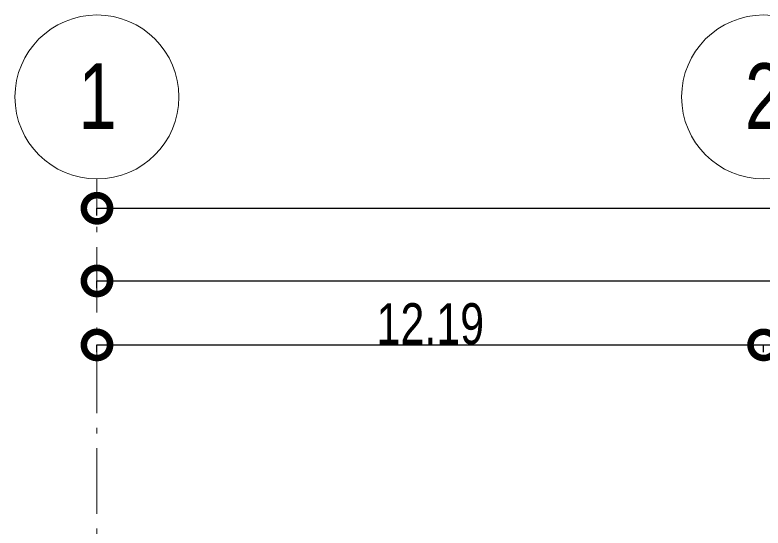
# Model space of a CAD drawing. Header units: metres. Extents: x -199 to 506, y -5 to 23.
# Drawn here: x 292.45 to 306.13, y 13.24 to 22.63 of the extents above; entities that cross this region are included whole.
import ezdxf

# ---------------------------------------------------------------- set-up
doc = ezdxf.new("R2010")
doc.units = ezdxf.units.M
doc.linetypes.add('01_Grid', pattern=[1.74, 1.2, -0.27, 0, -0.27])
for name, color, linetype, lineweight in [('03EJES-1', 1, '01_Grid', 5), ('04NOEJE', 2, 'Continuous', 18), ('04NOEJE-1', 2, 'Continuous', 5), ('31COTAS', 1, 'Continuous', 5)]:
    doc.layers.add(name, color=color, linetype=linetype, lineweight=lineweight)
doc.styles.add('Arial', font='arial.ttf', dxfattribs={"width": 0.75, "height": 1.2})
doc.styles.add('Arial_1', font='arial.ttf', dxfattribs={"width": 0.75, "height": 0.75})
doc.dimstyles.new('Standard_-_2_5mm_Arial_Transparent', dxfattribs={"dimscale": 0.3048, "dimtxt": 0.765195, "dimasz": 3.149606, "dimexe": 0, "dimexo": 0.984252, "dimgap": 0, "dimtad": 1, "dimrnd": 0.01, "dimzin": 0, "dimdsep": 46, "dimtxsty": 'Arial_1', "dimblk1": 'DOTSMALL', "dimblk2": 'DOTSMALL', "dimsah": 1, "dimcen": 0.09, "dimazin": 0, "dimtfac": 1, "dimtdec": 4, "dimtix": 1, "dimtmove": 0, "dimatfit": 3, "dimfxl": 1, "dimtvp": 1, "dimtolj": 1, "dimtzin": 0, "dimarcsym": 2})

# ---------------------------------------------------------------- blocks, each defined once
blk = doc.blocks.new('Grid - Standard-4449989-601rSouthElevEjeF Paint')
at = {"layer": '04NOEJE'}
blk.add_circle((0, 21.126), 1.5, dxfattribs=at)
blk = doc.blocks.new('_DotSmall')
at = {"color": 0, "linetype": 'ByBlock', "const_width": 0.5}
blk.add_lwpolyline([(-0.0625, 0, 1), (0.0625, 0, 1)], format="xyb", close=True, dxfattribs=at)
blk = doc.blocks.new('DIMBLOCK33-601rSouthElevEjeF Paint')
at = {"layer": '31COTAS', "color": 0, "lineweight": -2, "transparency": 16777216}
for p, q in [((293.95, 18.96), (293.95, 19.09)), ((293.95, 19.09), (501.214, 19.09)), ((501.214, 16.595), (501.214, 19.09))]:
    blk.add_line(p, q, dxfattribs=at)
at = {"layer": 'Defpoints', "color": 0, "transparency": 16777216}
for p in [(293.95, 19.26), (501.214, 19.09), (501.214, 16.295)]:
    blk.add_point(p, dxfattribs=at)
at = {"layer": '31COTAS', "color": 0, "lineweight": -2, "transparency": 16777216, "xscale": 0.96, "yscale": 0.96, "zscale": 0.96, "rotation": 180}
blk.add_blockref('_DotSmall', (293.95, 19.09), dxfattribs=at)
at = {"layer": '31COTAS', "color": 0, "lineweight": -2, "transparency": 16777216, "xscale": 0.96, "yscale": 0.96, "zscale": 0.96}
blk.add_blockref('_DotSmall', (501.214, 19.09), dxfattribs=at)
at = {"layer": '31COTAS', "color": 0, "transparency": 16777216, "insert": (397.582, 19.473), "char_height": 0.75, "width": 2.79708, "attachment_point": 5, "style": 'Arial_1'}
blk.add_mtext('\\A1;207.26', dxfattribs=at)
blk = doc.blocks.new('DIMBLOCK34-601rSouthElevEjeF Paint')
at = {"layer": '31COTAS', "color": 0, "lineweight": -2, "transparency": 16777216}
for p, q in [((293.95, 16.46), (293.95, 16.59)), ((293.95, 16.59), (306.142, 16.59)), ((306.142, 16.46), (306.142, 16.59))]:
    blk.add_line(p, q, dxfattribs=at)
at = {"layer": 'Defpoints', "color": 0, "transparency": 16777216}
for p in [(293.95, 16.76), (306.142, 16.76), (306.142, 16.59)]:
    blk.add_point(p, dxfattribs=at)
at = {"layer": '31COTAS', "color": 0, "lineweight": -2, "transparency": 16777216, "xscale": 0.96, "yscale": 0.96, "zscale": 0.96, "rotation": 180}
blk.add_blockref('_DotSmall', (293.95, 16.59), dxfattribs=at)
at = {"layer": '31COTAS', "color": 0, "lineweight": -2, "transparency": 16777216, "xscale": 0.96, "yscale": 0.96, "zscale": 0.96}
blk.add_blockref('_DotSmall', (306.142, 16.59), dxfattribs=at)
at = {"layer": '31COTAS', "color": 0, "transparency": 16777216, "insert": (300.046, 16.973), "char_height": 0.75, "width": 2.28852, "attachment_point": 5, "style": 'Arial_1'}
blk.add_mtext('\\A1;12.19', dxfattribs=at)
blk = doc.blocks.new('DIMBLOCK35-601rSouthElevEjeF Paint')
at = {"layer": '31COTAS', "color": 0, "lineweight": -2, "transparency": 16777216}
for p, q in [((306.142, 16.46), (306.142, 16.59)), ((306.142, 16.59), (318.334, 16.59)), ((318.334, 16.46), (318.334, 16.59))]:
    blk.add_line(p, q, dxfattribs=at)
at = {"layer": 'Defpoints', "color": 0, "transparency": 16777216}
for p in [(306.142, 16.76), (318.334, 16.76), (318.334, 16.59)]:
    blk.add_point(p, dxfattribs=at)
at = {"layer": '31COTAS', "color": 0, "lineweight": -2, "transparency": 16777216, "xscale": 0.96, "yscale": 0.96, "zscale": 0.96, "rotation": 180}
blk.add_blockref('_DotSmall', (306.142, 16.59), dxfattribs=at)
at = {"layer": '31COTAS', "color": 0, "lineweight": -2, "transparency": 16777216, "xscale": 0.96, "yscale": 0.96, "zscale": 0.96}
blk.add_blockref('_DotSmall', (318.334, 16.59), dxfattribs=at)
at = {"layer": '31COTAS', "color": 0, "transparency": 16777216, "insert": (312.238, 16.973), "char_height": 0.75, "width": 2.28852, "attachment_point": 5, "style": 'Arial_1'}
blk.add_mtext('\\A1;12.19', dxfattribs=at)
blk = doc.blocks.new('DIMBLOCK52-601rSouthElevEjeF Paint')
at = {"layer": '31COTAS', "color": 0, "lineweight": -2, "transparency": 16777216}
for p, q in [((293.95, 17.63), (293.95, 17.76)), ((293.95, 17.76), (391.486, 17.76)), ((391.486, 17.63), (391.486, 17.76))]:
    blk.add_line(p, q, dxfattribs=at)
at = {"layer": 'Defpoints', "color": 0, "transparency": 16777216}
for p in [(293.95, 17.93), (391.486, 17.93), (391.486, 17.76)]:
    blk.add_point(p, dxfattribs=at)
at = {"layer": '31COTAS', "color": 0, "lineweight": -2, "transparency": 16777216, "xscale": 0.96, "yscale": 0.96, "zscale": 0.96, "rotation": 180}
blk.add_blockref('_DotSmall', (293.95, 17.76), dxfattribs=at)
at = {"layer": '31COTAS', "color": 0, "lineweight": -2, "transparency": 16777216, "xscale": 0.96, "yscale": 0.96, "zscale": 0.96}
blk.add_blockref('_DotSmall', (391.486, 17.76), dxfattribs=at)
at = {"layer": '31COTAS', "color": 0, "transparency": 16777216, "insert": (342.718, 18.143), "char_height": 0.75, "width": 2.28852, "attachment_point": 5, "style": 'Arial_1'}
blk.add_mtext('\\A1;97.54', dxfattribs=at)

msp = doc.modelspace()

# ---------------------------------------------------------------- linework, layer by layer
at = {"layer": '03EJES-1'}
msp.add_line((293.95, -1.219), (293.95, 19.626), dxfattribs=at)

# ---------------------------------------------------------------- block references
at = {"layer": '04NOEJE'}
for p in [(293.95, 0), (306.142, 0)]:
    msp.add_blockref('Grid - Standard-4449989-601rSouthElevEjeF Paint', p, dxfattribs=at)

# ---------------------------------------------------------------- texts
at = {"layer": '04NOEJE-1', "char_height": 1.2, "width": 0.84778, "attachment_point": 1, "style": 'Arial'}
for s, insert in [('2', (305.801, 21.743)), ('1', (293.609, 21.743))]:
    msp.add_mtext(s, dxfattribs=dict(at, insert=insert))

# ---------------------------------------------------------------- dimensions: what is measured, and where the dimension line sits
at = {"layer": '31COTAS'}
for base, p1, p2, override, picture, middle in [((501.214, 19.09), (293.95, 19.26), (501.214, 16.295), {"dimpost": '<>', "dimfxl": 207.285212}, 'DIMBLOCK33-601rSouthElevEjeF Paint', (397.582, 19.473)), ((391.486, 17.76), (293.95, 17.93), (391.486, 17.93), {"dimpost": '<>', "dimfxl": 97.536}, 'DIMBLOCK52-601rSouthElevEjeF Paint', (342.718, 18.143)), ((306.142, 16.59), (293.95, 16.76), (306.142, 16.76), {"dimpost": '<>', "dimfxl": 12.192}, 'DIMBLOCK34-601rSouthElevEjeF Paint', (300.046, 16.973)), ((318.334, 16.59), (306.142, 16.76), (318.334, 16.76), {"dimpost": '<>', "dimfxl": 12.192}, 'DIMBLOCK35-601rSouthElevEjeF Paint', (312.238, 16.973))]:
    dim = msp.add_linear_dim(base=base, p1=p1, p2=p2, dimstyle='Standard_-_2_5mm_Arial_Transparent', override=override, dxfattribs=at)
    dim.commit()
    dim.dimension.update_dxf_attribs({"geometry": picture, "text_midpoint": middle})

doc.saveas('drawing.dxf')
